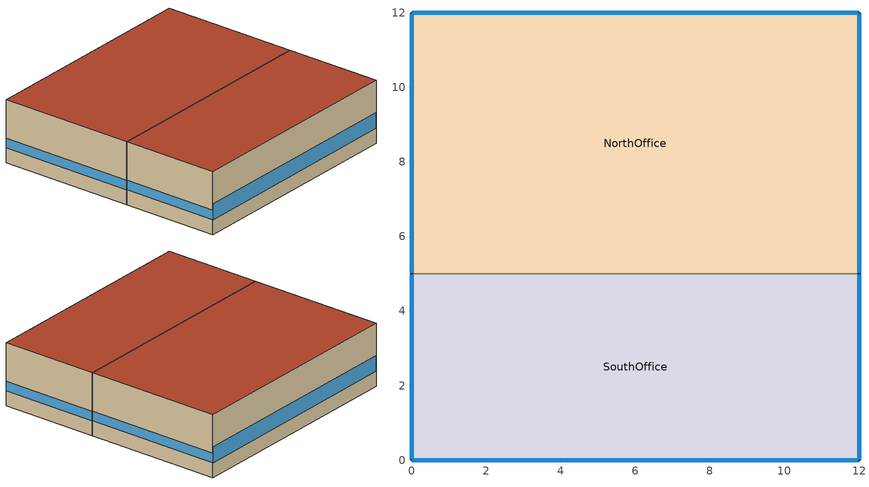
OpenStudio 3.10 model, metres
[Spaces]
NorthOffice
 floor ground: 0,5 0,12 12,12 12,5 z0
 wall outside: 12,5 12,12 0,12 0,5 z0:3.2
 wall to SouthOffice: 0,5 12,5 z0:3.2
 window: 12,5.03 12,11.97 / 0,11.97 0,5.03 z0.76:1.25; 11.97,12 0.03,12 z0.76:1.57
 roof outside: 12,5 12,12 0,12 0,5 z3.2
SouthOffice
 floor ground: 0,0 0,5 12,5 12,0 z0
 wall outside: 0,5 0,0 12,0 12,5 z0:3.2
 window: 0,4.97 0,0.03 / 12,0.03 12,4.97 z0.76:1.25; 0.03,0 11.97,0 z0.76:1.57
 roof outside: 12,0 12,5 0,5 0,0 z3.2
[Building]
Building 1: Default Construction Set=GUIReport Default Constructions
[Material] Roughness=MediumSmooth; Density {kg/m3}=800; Specific Heat {J/kg-K}=900
Name | Thickness {m} | Conductivity {W/m-K}
GUIReport Wall Material | 0.2 | 0.55
GUIReport Roof Material | 0.18 | 0.28
GUIReport Floor Material | 0.16 | 1
[Construction]
GUIReport Wall: GUIReport Wall Material
GUIReport Roof: GUIReport Roof Material
GUIReport Floor: GUIReport Floor Material
GUIReport Window: GUIReport Window Glazing
[WindowMaterial:SimpleGlazingSystem]
GUIReport Window Glazing: U-Factor {W/m2-K}=2.5; Solar Heat Gain Coefficient=0.35; Visible Transmittance=0.6
[DefaultSurfaceConstructions] Floor Construction=GUIReport Floor; Wall Construction=GUIReport Wall; Roof Ceiling Construction=GUIReport Roof
Default Surface Constructions 1; Default Surface Constructions 2
[DefaultSubSurfaceConstructions]
Default Sub Surface Constructions 1: Fixed Window Construction=GUIReport Window; Operable Window Construction=GUIReport Window
[DefaultConstructionSet]
GUIReport Default Constructions: Default Exterior Surface Constructions=Default Surface Constructions 1; Default Ground Contact Surface Constructions=Default Surface Constructions 2; Default Exterior SubSurface Constructions=Default Sub Surface Constructions 1
[BuildingStory]
Story 1: Nominal Z Coordinate {m}=0
[SpaceType]
GUIReportOffice
[Lights:Definition]
GUIReportOffice LightsDef: Design Level Calculation Method=Watts/Area; Watts per Space Floor Area {W/m2}=9
[Lights]
GUIReportOffice Lights: Lights Definition=GUIReportOffice LightsDef; Space or SpaceType=GUIReportOffice; Fraction Replaceable=1
[People:Definition]
GUIReportOffice PeopleDef: Number of People Calculation Method=People/Area; People per Space Floor Area {person/m2}=0.04; Fraction Radiant=0.3
[People]
GUIReportOffice People: People Definition=GUIReportOffice PeopleDef; Space or SpaceType=GUIReportOffice; Multiplier=1
[ElectricEquipment:Definition]
GUIReportOffice EquipDef: Design Level Calculation Method=Watts/Area; Watts per Space Floor Area {W/m2}=8
[ElectricEquipment]
GUIReportOffice Equip: Electric Equipment Definition=GUIReportOffice EquipDef; Space or SpaceType=GUIReportOffice
[Space] Space Type=GUIReportOffice; Building Story=Story 1
Name | Thermal Zone
NorthOffice | NorthOffice Zone
SouthOffice | SouthOffice Zone
[ThermalZone] Use Ideal Air Loads=No
Name | Thermostat
NorthOffice Zone | NorthOffice Zone Thermostat
SouthOffice Zone | SouthOffice Zone Thermostat
[Sizing:Zone] Zone Cooling Design Supply Air Temperature Input Method=SupplyAirTemperature; Zone Cooling Design Supply Air Temperature {C}=14; Zone Cooling Design Supply Air Temperature Difference {deltaC}=11.11; Zone Heating Design Supply Air Temperature Input Method=SupplyAirTemperature; Zone Heating Design Supply Air Temperature {C}=40; Zone Heating Design Supply Air Temperature Difference {deltaC}=11.11; Zone Cooling Design Supply Air Humidity Ratio {kg-H2O/kg-air}=0.0085; Zone Heating Design Supply Air Humidity Ratio {kg-H2O/kg-air}=0.008; Cooling Design Air Flow Method=DesignDay; Heating Design Air Flow Method=DesignDay; Account for Dedicated Outdoor Air System=No; Dedicated Outdoor Air System Control Strategy=NeutralSupplyAir; Dedicated Outdoor Air Low Setpoint Temperature for Design {C}=autosize; Dedicated Outdoor Air High Setpoint Temperature for Design {C}=autosize; Zone Load Sizing Method=Sensible Load Only No Latent Load; Zone Latent Cooling Design Supply Air Humidity Ratio Input Method=HumidityRatioDifference; Zone Cooling Design Supply Air Humidity Ratio Difference {kgWater/kgDryAir}=0.005; Zone Latent Heating Design Supply Air Humidity Ratio Input Method=HumidityRatioDifference; Zone Humidification Design Supply Air Humidity Ratio Difference {kgWater/kgDryAir}=0.005; Sizing Option=Coincident
NorthOffice Zone; SouthOffice Zone
[Zone equipment]
NorthOffice Zone: NorthOffice Zone Ideal Loads
SouthOffice Zone: SouthOffice Zone Ideal Loads
[ThermostatSetpoint:DualSetpoint]
Name | Heating Setpoint Temperature Schedule | Cooling Setpoint Temperature Schedule
NorthOffice Zone Thermostat | NorthOffice Zone Htg Sch | NorthOffice Zone Clg Sch
SouthOffice Zone Thermostat | SouthOffice Zone Htg Sch | SouthOffice Zone Clg Sch
[Schedule:Ruleset]
Name | Default Day Schedule
NorthOffice Zone Htg Sch | Schedule Day 1
NorthOffice Zone Clg Sch | Schedule Day 2
SouthOffice Zone Htg Sch | Schedule Day 3
SouthOffice Zone Clg Sch | Schedule Day 4
[Schedule:Day]
Schedule Day 1; Schedule Day 3: 24, 0, 21
Schedule Day 2; Schedule Day 4: 24, 0, 24
